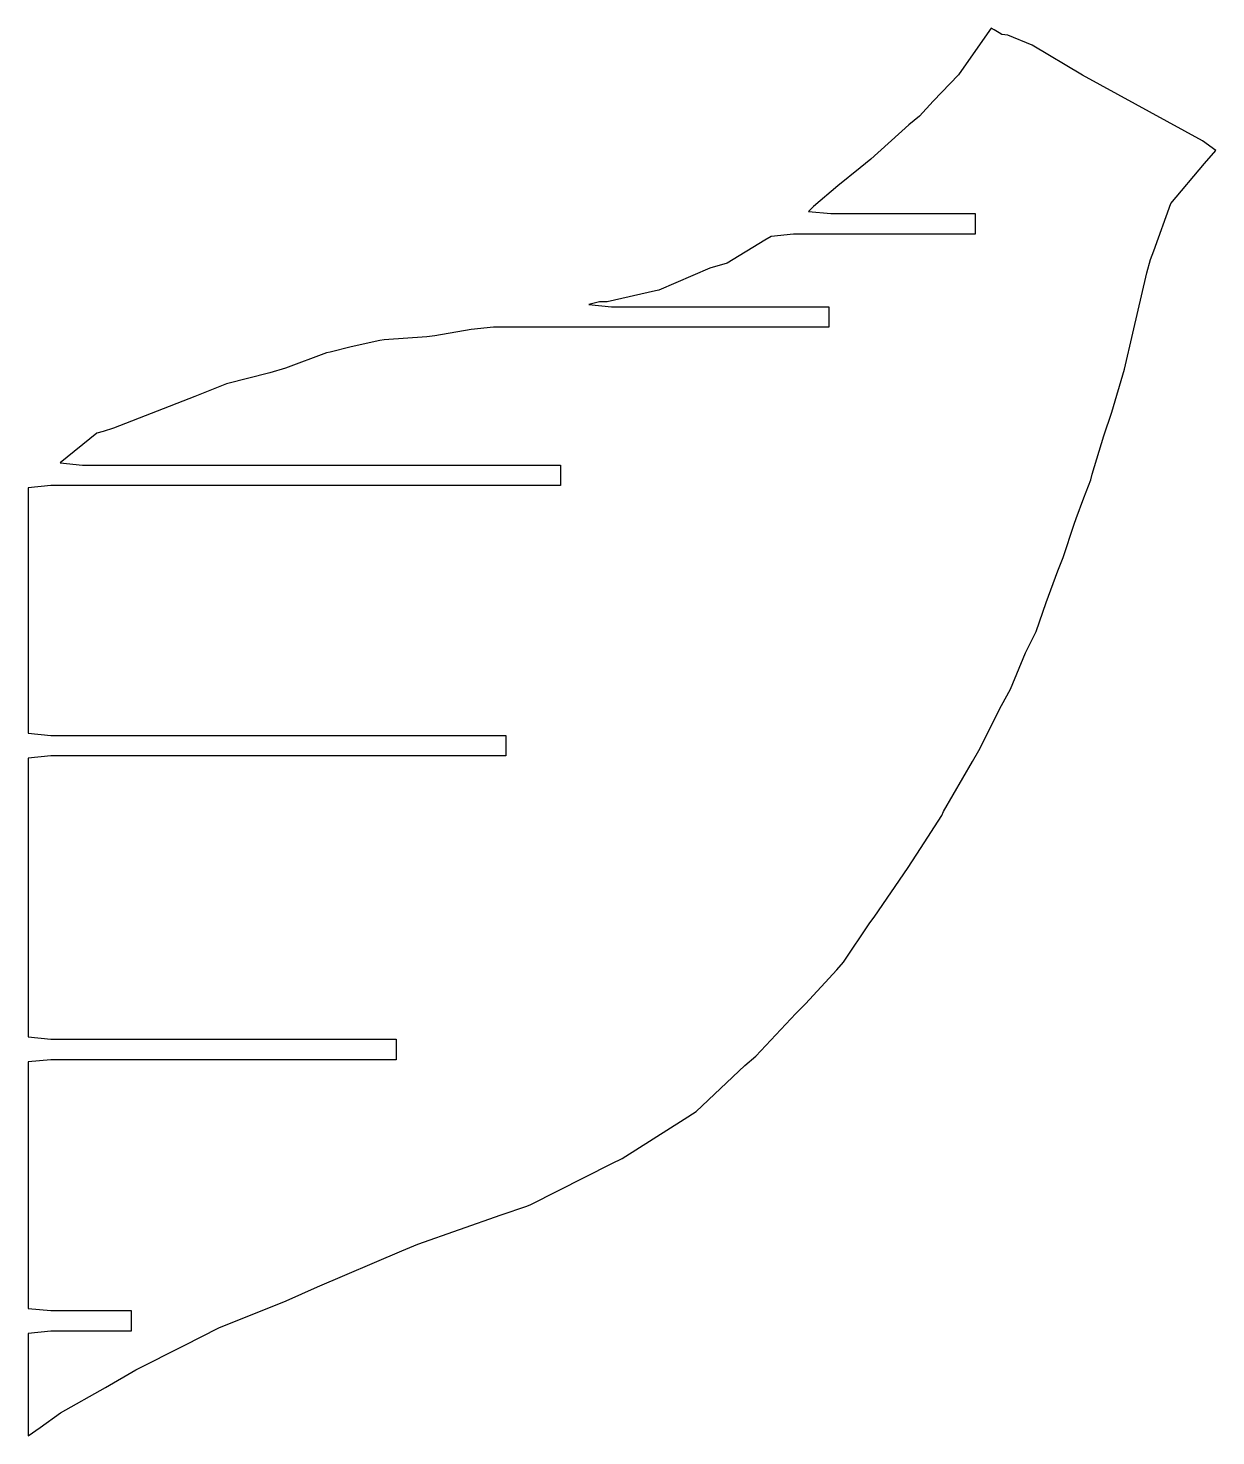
# Model space of a CAD drawing. Header units: inches. Extents: x -5 to 434, y 101 to 434.
# Drawn here: x 199.2 to 433.6, y 101.5 to 379.4 of the extents above; entities that cross this region are included whole.
import ezdxf

# ---------------------------------------------------------------- set-up
doc = ezdxf.new("R2010")
doc.units = ezdxf.units.IN
doc.header["$MEASUREMENT"] = 0
doc.layers.add('boundary', color=7, linetype='Continuous')

# ---------------------------------------------------------------- blocks, each defined once
blk = doc.blocks.new('block 118')
at = {"layer": 'boundary', "color": 5, "lineweight": 25, "true_color": 0x0000ff}
for points in [[(199.18, 288.65), (199.18, 240.21)], [(199.18, 288.65), (199.18, 240.21)], [(199.18, 288.65), (199.18, 288.65)], [(199.18, 240.21), (199.18, 240.21)]]:
    blk.add_lwpolyline(points, dxfattribs=at)
blk = doc.blocks.new('block 119')
at = {"layer": 'boundary', "color": 5, "lineweight": 25, "true_color": 0x0000ff}
for points in [[(199.18, 240.21), (203.64, 239.77)], [(199.18, 240.21), (203.64, 239.77)], [(199.18, 240.21), (199.18, 240.21)], [(203.64, 239.77), (203.64, 239.77)]]:
    blk.add_lwpolyline(points, dxfattribs=at)
blk = doc.blocks.new('block 120')
at = {"layer": 'boundary', "color": 5, "lineweight": 25, "true_color": 0x0000ff}
for points in [[(203.64, 239.77), (293.45, 239.77)], [(203.64, 239.77), (293.45, 239.77)], [(203.64, 239.77), (203.64, 239.77)], [(293.45, 239.77), (293.45, 239.77)]]:
    blk.add_lwpolyline(points, dxfattribs=at)
blk = doc.blocks.new('block 121')
at = {"layer": 'boundary', "color": 5, "lineweight": 25, "true_color": 0x0000ff}
for points in [[(293.45, 239.77), (293.45, 235.72)], [(293.45, 239.77), (293.45, 235.72)], [(293.45, 239.77), (293.45, 239.77)], [(293.45, 235.72), (293.45, 235.72)]]:
    blk.add_lwpolyline(points, dxfattribs=at)
blk = doc.blocks.new('block 122')
at = {"layer": 'boundary', "color": 5, "lineweight": 25, "true_color": 0x0000ff}
for points in [[(293.45, 235.72), (203.64, 235.72)], [(293.45, 235.72), (203.64, 235.72)], [(203.64, 235.72), (203.64, 235.72)], [(293.45, 235.72), (293.45, 235.72)]]:
    blk.add_lwpolyline(points, dxfattribs=at)
blk = doc.blocks.new('block 123')
at = {"layer": 'boundary', "color": 5, "lineweight": 25, "true_color": 0x0000ff}
for points in [[(203.64, 235.72), (199.18, 235.28)], [(203.64, 235.72), (199.18, 235.28)], [(199.18, 235.28), (199.18, 235.28)], [(203.64, 235.72), (203.64, 235.72)]]:
    blk.add_lwpolyline(points, dxfattribs=at)
blk = doc.blocks.new('block 124')
at = {"layer": 'boundary', "color": 5, "lineweight": 25, "true_color": 0x0000ff}
for points in [[(199.18, 235.28), (199.18, 180.24)], [(199.18, 235.28), (199.18, 180.24)], [(199.18, 235.28), (199.18, 235.28)], [(199.18, 180.24), (199.18, 180.24)]]:
    blk.add_lwpolyline(points, dxfattribs=at)
blk = doc.blocks.new('block 125')
at = {"layer": 'boundary', "color": 5, "lineweight": 25, "true_color": 0x0000ff}
for points in [[(199.18, 180.24), (203.64, 179.8)], [(199.18, 180.24), (203.64, 179.8)], [(199.18, 180.24), (199.18, 180.24)], [(203.64, 179.8), (203.64, 179.8)]]:
    blk.add_lwpolyline(points, dxfattribs=at)
blk = doc.blocks.new('block 126')
at = {"layer": 'boundary', "color": 5, "lineweight": 25, "true_color": 0x0000ff}
for points in [[(203.64, 179.8), (271.83, 179.8)], [(203.64, 179.8), (271.83, 179.8)], [(203.64, 179.8), (203.64, 179.8)], [(271.83, 179.8), (271.83, 179.8)]]:
    blk.add_lwpolyline(points, dxfattribs=at)
blk = doc.blocks.new('block 127')
at = {"layer": 'boundary', "color": 5, "lineweight": 25, "true_color": 0x0000ff}
for points in [[(271.83, 179.8), (271.83, 175.75)], [(271.83, 179.8), (271.83, 175.75)], [(271.83, 179.8), (271.83, 179.8)], [(271.83, 175.75), (271.83, 175.75)]]:
    blk.add_lwpolyline(points, dxfattribs=at)
blk = doc.blocks.new('block 128')
at = {"layer": 'boundary', "color": 5, "lineweight": 25, "true_color": 0x0000ff}
for points in [[(271.83, 175.75), (203.64, 175.75)], [(271.83, 175.75), (203.64, 175.75)], [(203.64, 175.75), (203.64, 175.75)], [(271.83, 175.75), (271.83, 175.75)]]:
    blk.add_lwpolyline(points, dxfattribs=at)
blk = doc.blocks.new('block 129')
at = {"layer": 'boundary', "color": 5, "lineweight": 25, "true_color": 0x0000ff}
for points in [[(203.64, 175.75), (199.18, 175.31)], [(203.64, 175.75), (199.18, 175.31)], [(199.18, 175.31), (199.18, 175.31)], [(203.64, 175.75), (203.64, 175.75)]]:
    blk.add_lwpolyline(points, dxfattribs=at)
blk = doc.blocks.new('block 130')
at = {"layer": 'boundary', "color": 5, "lineweight": 25, "true_color": 0x0000ff}
for points in [[(199.18, 175.31), (199.18, 126.65)], [(199.18, 175.31), (199.18, 126.65)], [(199.18, 175.31), (199.18, 175.31)], [(199.18, 126.65), (199.18, 126.65)]]:
    blk.add_lwpolyline(points, dxfattribs=at)
blk = doc.blocks.new('block 131')
at = {"layer": 'boundary', "color": 5, "lineweight": 25, "true_color": 0x0000ff}
for points in [[(199.18, 126.65), (203.64, 126.21)], [(199.18, 126.65), (203.64, 126.21)], [(199.18, 126.65), (199.18, 126.65)], [(203.64, 126.21), (203.64, 126.21)]]:
    blk.add_lwpolyline(points, dxfattribs=at)
blk = doc.blocks.new('block 132')
at = {"layer": 'boundary', "color": 5, "lineweight": 25, "true_color": 0x0000ff}
for points in [[(203.64, 126.21), (219.54, 126.21)], [(203.64, 126.21), (219.54, 126.21)], [(203.64, 126.21), (203.64, 126.21)], [(219.54, 126.21), (219.54, 126.21)]]:
    blk.add_lwpolyline(points, dxfattribs=at)
blk = doc.blocks.new('block 133')
at = {"layer": 'boundary', "color": 5, "lineweight": 25, "true_color": 0x0000ff}
for points in [[(219.54, 126.21), (219.54, 122.16)], [(219.54, 126.21), (219.54, 122.16)], [(219.54, 126.21), (219.54, 126.21)], [(219.54, 122.16), (219.54, 122.16)]]:
    blk.add_lwpolyline(points, dxfattribs=at)
blk = doc.blocks.new('block 134')
at = {"layer": 'boundary', "color": 5, "lineweight": 25, "true_color": 0x0000ff}
for points in [[(219.54, 122.16), (203.64, 122.16)], [(219.54, 122.16), (203.64, 122.16)], [(203.64, 122.16), (203.64, 122.16)], [(219.54, 122.16), (219.54, 122.16)]]:
    blk.add_lwpolyline(points, dxfattribs=at)
blk = doc.blocks.new('block 135')
at = {"layer": 'boundary', "color": 5, "lineweight": 25, "true_color": 0x0000ff}
for points in [[(203.64, 122.16), (199.18, 121.72)], [(203.64, 122.16), (199.18, 121.72)], [(199.18, 121.72), (199.18, 121.72)], [(203.64, 122.16), (203.64, 122.16)]]:
    blk.add_lwpolyline(points, dxfattribs=at)
blk = doc.blocks.new('block 136')
at = {"layer": 'boundary', "color": 5, "lineweight": 25, "true_color": 0x0000ff}
for points in [[(199.18, 121.72), (199.18, 101.49)], [(199.18, 121.72), (199.18, 101.49)], [(199.18, 121.72), (199.18, 121.72)], [(199.18, 101.49), (199.18, 101.49)]]:
    blk.add_lwpolyline(points, dxfattribs=at)
blk = doc.blocks.new('block 137')
at = {"layer": 'boundary', "color": 5, "lineweight": 25, "true_color": 0x0000ff}
for points in [[(199.18, 101.49), (201.53, 103.14)], [(199.18, 101.49), (201.53, 103.14)], [(201.53, 103.14), (201.53, 103.14)], [(199.18, 101.49), (199.18, 101.49)]]:
    blk.add_lwpolyline(points, dxfattribs=at)
blk = doc.blocks.new('block 138')
at = {"layer": 'boundary', "color": 5, "lineweight": 25, "true_color": 0x0000ff}
for points in [[(201.53, 103.14), (205.58, 106.05)], [(201.53, 103.14), (205.58, 106.05)], [(205.58, 106.05), (205.58, 106.05)], [(201.53, 103.14), (201.53, 103.14)]]:
    blk.add_lwpolyline(points, dxfattribs=at)
blk = doc.blocks.new('block 139')
at = {"layer": 'boundary', "color": 5, "lineweight": 25, "true_color": 0x0000ff}
for points in [[(205.58, 106.05), (214.43, 111.01)], [(205.58, 106.05), (214.43, 111.01)], [(214.43, 111.01), (214.43, 111.01)], [(205.58, 106.05), (205.58, 106.05)]]:
    blk.add_lwpolyline(points, dxfattribs=at)
blk = doc.blocks.new('block 140')
at = {"layer": 'boundary', "color": 5, "lineweight": 25, "true_color": 0x0000ff}
for points in [[(214.43, 111.01), (220.42, 114.49)], [(214.43, 111.01), (220.42, 114.49)], [(220.42, 114.49), (220.42, 114.49)], [(214.43, 111.01), (214.43, 111.01)]]:
    blk.add_lwpolyline(points, dxfattribs=at)
blk = doc.blocks.new('block 141')
at = {"layer": 'boundary', "color": 5, "lineweight": 25, "true_color": 0x0000ff}
for points in [[(220.42, 114.49), (229.99, 119.35)], [(220.42, 114.49), (229.99, 119.35)], [(229.99, 119.35), (229.99, 119.35)], [(220.42, 114.49), (220.42, 114.49)]]:
    blk.add_lwpolyline(points, dxfattribs=at)
blk = doc.blocks.new('block 142')
at = {"layer": 'boundary', "color": 5, "lineweight": 25, "true_color": 0x0000ff}
for points in [[(229.99, 119.35), (236.82, 122.8)], [(229.99, 119.35), (236.82, 122.8)], [(236.82, 122.8), (236.82, 122.8)], [(229.99, 119.35), (229.99, 119.35)]]:
    blk.add_lwpolyline(points, dxfattribs=at)
blk = doc.blocks.new('block 143')
at = {"layer": 'boundary', "color": 5, "lineweight": 25, "true_color": 0x0000ff}
for points in [[(236.82, 122.8), (250.13, 128.17)], [(236.82, 122.8), (250.13, 128.17)], [(250.13, 128.17), (250.13, 128.17)], [(236.82, 122.8), (236.82, 122.8)]]:
    blk.add_lwpolyline(points, dxfattribs=at)
blk = doc.blocks.new('block 144')
at = {"layer": 'boundary', "color": 5, "lineweight": 25, "true_color": 0x0000ff}
for points in [[(250.13, 128.17), (256.29, 130.93)], [(250.13, 128.17), (256.29, 130.93)], [(256.29, 130.93), (256.29, 130.93)], [(250.13, 128.17), (250.13, 128.17)]]:
    blk.add_lwpolyline(points, dxfattribs=at)
blk = doc.blocks.new('block 145')
at = {"layer": 'boundary', "color": 5, "lineweight": 25, "true_color": 0x0000ff}
for points in [[(256.29, 130.93), (272.94, 138.04)], [(256.29, 130.93), (272.94, 138.04)], [(272.94, 138.04), (272.94, 138.04)], [(256.29, 130.93), (256.29, 130.93)]]:
    blk.add_lwpolyline(points, dxfattribs=at)
blk = doc.blocks.new('block 146')
at = {"layer": 'boundary', "color": 5, "lineweight": 25, "true_color": 0x0000ff}
for points in [[(272.94, 138.04), (276.08, 139.35)], [(272.94, 138.04), (276.08, 139.35)], [(276.08, 139.35), (276.08, 139.35)], [(272.94, 138.04), (272.94, 138.04)]]:
    blk.add_lwpolyline(points, dxfattribs=at)
blk = doc.blocks.new('block 147')
at = {"layer": 'boundary', "color": 5, "lineweight": 25, "true_color": 0x0000ff}
for points in [[(276.08, 139.35), (292.53, 145.11)], [(276.08, 139.35), (292.53, 145.11)], [(292.53, 145.11), (292.53, 145.11)], [(276.08, 139.35), (276.08, 139.35)]]:
    blk.add_lwpolyline(points, dxfattribs=at)
blk = doc.blocks.new('block 148')
at = {"layer": 'boundary', "color": 5, "lineweight": 25, "true_color": 0x0000ff}
for points in [[(292.53, 145.11), (297.63, 146.86)], [(292.53, 145.11), (297.63, 146.86)], [(292.53, 145.11), (292.53, 145.11)], [(297.63, 146.86), (297.63, 146.86)]]:
    blk.add_lwpolyline(points, dxfattribs=at)
blk = doc.blocks.new('block 149')
at = {"layer": 'boundary', "color": 5, "lineweight": 25, "true_color": 0x0000ff}
for points in [[(297.63, 146.86), (298.42, 147.13)], [(297.63, 146.86), (298.42, 147.13)], [(297.63, 146.86), (297.63, 146.86)], [(298.42, 147.13), (298.42, 147.13)]]:
    blk.add_lwpolyline(points, dxfattribs=at)
blk = doc.blocks.new('block 150')
at = {"layer": 'boundary', "color": 5, "lineweight": 25, "true_color": 0x0000ff}
for points in [[(298.42, 147.13), (314.41, 155.24)], [(298.42, 147.13), (314.41, 155.24)], [(314.41, 155.24), (314.41, 155.24)], [(298.42, 147.13), (298.42, 147.13)]]:
    blk.add_lwpolyline(points, dxfattribs=at)
blk = doc.blocks.new('block 151')
at = {"layer": 'boundary', "color": 5, "lineweight": 25, "true_color": 0x0000ff}
for points in [[(314.41, 155.24), (316.47, 156.23)], [(314.41, 155.24), (316.47, 156.23)], [(316.47, 156.23), (316.47, 156.23)], [(314.41, 155.24), (314.41, 155.24)]]:
    blk.add_lwpolyline(points, dxfattribs=at)
blk = doc.blocks.new('block 152')
at = {"layer": 'boundary', "color": 5, "lineweight": 25, "true_color": 0x0000ff}
for points in [[(316.47, 156.23), (328.67, 164.02)], [(316.47, 156.23), (328.67, 164.02)], [(328.67, 164.02), (328.67, 164.02)], [(316.47, 156.23), (316.47, 156.23)]]:
    blk.add_lwpolyline(points, dxfattribs=at)
blk = doc.blocks.new('block 153')
at = {"layer": 'boundary', "color": 5, "lineweight": 25, "true_color": 0x0000ff}
for points in [[(328.67, 164.02), (331.06, 165.51)], [(328.67, 164.02), (331.06, 165.51)], [(328.67, 164.02), (328.67, 164.02)], [(331.06, 165.51), (331.06, 165.51)]]:
    blk.add_lwpolyline(points, dxfattribs=at)
blk = doc.blocks.new('block 154')
at = {"layer": 'boundary', "color": 5, "lineweight": 25, "true_color": 0x0000ff}
for points in [[(331.06, 165.51), (340.63, 174.61)], [(331.06, 165.51), (340.63, 174.61)], [(340.63, 174.61), (340.63, 174.61)], [(331.06, 165.51), (331.06, 165.51)]]:
    blk.add_lwpolyline(points, dxfattribs=at)
blk = doc.blocks.new('block 155')
at = {"layer": 'boundary', "color": 5, "lineweight": 25, "true_color": 0x0000ff}
for points in [[(340.63, 174.61), (342.85, 176.47)], [(340.63, 174.61), (342.85, 176.47)], [(342.85, 176.47), (342.85, 176.47)], [(340.63, 174.61), (340.63, 174.61)]]:
    blk.add_lwpolyline(points, dxfattribs=at)
blk = doc.blocks.new('block 156')
at = {"layer": 'boundary', "color": 5, "lineweight": 25, "true_color": 0x0000ff}
for points in [[(342.85, 176.47), (350.74, 184.89)], [(342.85, 176.47), (350.74, 184.89)], [(350.74, 184.89), (350.74, 184.89)], [(342.85, 176.47), (342.85, 176.47)]]:
    blk.add_lwpolyline(points, dxfattribs=at)
blk = doc.blocks.new('block 157')
at = {"layer": 'boundary', "color": 5, "lineweight": 25, "true_color": 0x0000ff}
for points in [[(350.74, 184.89), (352.61, 186.79)], [(350.74, 184.89), (352.61, 186.79)], [(352.61, 186.79), (352.61, 186.79)], [(350.74, 184.89), (350.74, 184.89)]]:
    blk.add_lwpolyline(points, dxfattribs=at)
blk = doc.blocks.new('block 158')
at = {"layer": 'boundary', "color": 5, "lineweight": 25, "true_color": 0x0000ff}
for points in [[(352.61, 186.79), (358.79, 193.51)], [(352.61, 186.79), (358.79, 193.51)], [(358.79, 193.51), (358.79, 193.51)], [(352.61, 186.79), (352.61, 186.79)]]:
    blk.add_lwpolyline(points, dxfattribs=at)
blk = doc.blocks.new('block 159')
at = {"layer": 'boundary', "color": 5, "lineweight": 25, "true_color": 0x0000ff}
for points in [[(358.79, 193.51), (360.14, 195.02)], [(358.79, 193.51), (360.14, 195.02)], [(360.14, 195.02), (360.14, 195.02)], [(358.79, 193.51), (358.79, 193.51)]]:
    blk.add_lwpolyline(points, dxfattribs=at)
blk = doc.blocks.new('block 160')
at = {"layer": 'boundary', "color": 5, "lineweight": 25, "true_color": 0x0000ff}
for points in [[(360.14, 195.02), (365.36, 202.79)], [(360.14, 195.02), (365.36, 202.79)], [(365.36, 202.79), (365.36, 202.79)], [(360.14, 195.02), (360.14, 195.02)]]:
    blk.add_lwpolyline(points, dxfattribs=at)
blk = doc.blocks.new('block 161')
at = {"layer": 'boundary', "color": 5, "lineweight": 25, "true_color": 0x0000ff}
for points in [[(365.36, 202.79), (366.17, 203.92)], [(365.36, 202.79), (366.17, 203.92)], [(366.17, 203.92), (366.17, 203.92)], [(365.36, 202.79), (365.36, 202.79)]]:
    blk.add_lwpolyline(points, dxfattribs=at)
blk = doc.blocks.new('block 162')
at = {"layer": 'boundary', "color": 5, "lineweight": 25, "true_color": 0x0000ff}
for points in [[(366.17, 203.92), (372.88, 213.67)], [(366.17, 203.92), (372.88, 213.67)], [(372.88, 213.67), (372.88, 213.67)], [(366.17, 203.92), (366.17, 203.92)]]:
    blk.add_lwpolyline(points, dxfattribs=at)
blk = doc.blocks.new('block 163')
at = {"layer": 'boundary', "color": 5, "lineweight": 25, "true_color": 0x0000ff}
for points in [[(372.88, 213.67), (375.3, 217.42)], [(372.88, 213.67), (375.3, 217.42)], [(375.3, 217.42), (375.3, 217.42)], [(372.88, 213.67), (372.88, 213.67)]]:
    blk.add_lwpolyline(points, dxfattribs=at)
blk = doc.blocks.new('block 164')
at = {"layer": 'boundary', "color": 5, "lineweight": 25, "true_color": 0x0000ff}
for points in [[(375.3, 217.42), (379.51, 223.99)], [(375.3, 217.42), (379.51, 223.99)], [(379.51, 223.99), (379.51, 223.99)], [(375.3, 217.42), (375.3, 217.42)]]:
    blk.add_lwpolyline(points, dxfattribs=at)
blk = doc.blocks.new('block 165')
at = {"layer": 'boundary', "color": 5, "lineweight": 25, "true_color": 0x0000ff}
for points in [[(379.51, 223.99), (379.9, 224.74)], [(379.51, 223.99), (379.9, 224.74)], [(379.51, 223.99), (379.51, 223.99)], [(379.9, 224.74), (379.9, 224.74)]]:
    blk.add_lwpolyline(points, dxfattribs=at)
blk = doc.blocks.new('block 166')
at = {"layer": 'boundary', "color": 5, "lineweight": 25, "true_color": 0x0000ff}
for points in [[(379.9, 224.74), (385.61, 234.61)], [(379.9, 224.74), (385.61, 234.61)], [(385.61, 234.61), (385.61, 234.61)], [(379.9, 224.74), (379.9, 224.74)]]:
    blk.add_lwpolyline(points, dxfattribs=at)
blk = doc.blocks.new('block 167')
at = {"layer": 'boundary', "color": 5, "lineweight": 25, "true_color": 0x0000ff}
for points in [[(385.61, 234.61), (386.83, 236.77)], [(385.61, 234.61), (386.83, 236.77)], [(386.83, 236.77), (386.83, 236.77)], [(385.61, 234.61), (385.61, 234.61)]]:
    blk.add_lwpolyline(points, dxfattribs=at)
blk = doc.blocks.new('block 168')
at = {"layer": 'boundary', "color": 5, "lineweight": 25, "true_color": 0x0000ff}
for points in [[(386.83, 236.77), (391.32, 245.65)], [(386.83, 236.77), (391.32, 245.65)], [(391.32, 245.65), (391.32, 245.65)], [(386.83, 236.77), (386.83, 236.77)]]:
    blk.add_lwpolyline(points, dxfattribs=at)
blk = doc.blocks.new('block 169')
at = {"layer": 'boundary', "color": 5, "lineweight": 25, "true_color": 0x0000ff}
for points in [[(391.32, 245.65), (393.09, 248.9)], [(391.32, 245.65), (393.09, 248.9)], [(393.09, 248.9), (393.09, 248.9)], [(391.32, 245.65), (391.32, 245.65)]]:
    blk.add_lwpolyline(points, dxfattribs=at)
blk = doc.blocks.new('block 170')
at = {"layer": 'boundary', "color": 5, "lineweight": 25, "true_color": 0x0000ff}
for points in [[(393.09, 248.9), (396.05, 256.05)], [(393.09, 248.9), (396.05, 256.05)], [(396.05, 256.05), (396.05, 256.05)], [(393.09, 248.9), (393.09, 248.9)]]:
    blk.add_lwpolyline(points, dxfattribs=at)
blk = doc.blocks.new('block 171')
at = {"layer": 'boundary', "color": 5, "lineweight": 25, "true_color": 0x0000ff}
for points in [[(396.05, 256.05), (398.15, 260.31)], [(396.05, 256.05), (398.15, 260.31)], [(398.15, 260.31), (398.15, 260.31)], [(396.05, 256.05), (396.05, 256.05)]]:
    blk.add_lwpolyline(points, dxfattribs=at)
blk = doc.blocks.new('block 172')
at = {"layer": 'boundary', "color": 5, "lineweight": 25, "true_color": 0x0000ff}
for points in [[(398.15, 260.31), (400.15, 266)], [(398.15, 260.31), (400.15, 266)], [(400.15, 266), (400.15, 266)], [(398.15, 260.31), (398.15, 260.31)]]:
    blk.add_lwpolyline(points, dxfattribs=at)
blk = doc.blocks.new('block 173')
at = {"layer": 'boundary', "color": 5, "lineweight": 25, "true_color": 0x0000ff}
for points in [[(400.15, 266), (402.45, 272.27)], [(400.15, 266), (402.45, 272.27)], [(402.45, 272.27), (402.45, 272.27)], [(400.15, 266), (400.15, 266)]]:
    blk.add_lwpolyline(points, dxfattribs=at)
blk = doc.blocks.new('block 174')
at = {"layer": 'boundary', "color": 5, "lineweight": 25, "true_color": 0x0000ff}
for points in [[(402.45, 272.27), (403.51, 274.9)], [(402.45, 272.27), (403.51, 274.9)], [(403.51, 274.9), (403.51, 274.9)], [(402.45, 272.27), (402.45, 272.27)]]:
    blk.add_lwpolyline(points, dxfattribs=at)
blk = doc.blocks.new('block 175')
at = {"layer": 'boundary', "color": 5, "lineweight": 25, "true_color": 0x0000ff}
for points in [[(403.51, 274.9), (405.69, 281.47)], [(403.51, 274.9), (405.69, 281.47)], [(405.69, 281.47), (405.69, 281.47)], [(403.51, 274.9), (403.51, 274.9)]]:
    blk.add_lwpolyline(points, dxfattribs=at)
blk = doc.blocks.new('block 176')
at = {"layer": 'boundary', "color": 5, "lineweight": 25, "true_color": 0x0000ff}
for points in [[(405.69, 281.47), (406.08, 282.57)], [(405.69, 281.47), (406.08, 282.57)], [(405.69, 281.47), (405.69, 281.47)], [(406.08, 282.57), (406.08, 282.57)]]:
    blk.add_lwpolyline(points, dxfattribs=at)
blk = doc.blocks.new('block 177')
at = {"layer": 'boundary', "color": 5, "lineweight": 25, "true_color": 0x0000ff}
for points in [[(406.08, 282.57), (407.56, 286.66)], [(406.08, 282.57), (407.56, 286.66)], [(407.56, 286.66), (407.56, 286.66)], [(406.08, 282.57), (406.08, 282.57)]]:
    blk.add_lwpolyline(points, dxfattribs=at)
blk = doc.blocks.new('block 178')
at = {"layer": 'boundary', "color": 5, "lineweight": 25, "true_color": 0x0000ff}
for points in [[(407.56, 286.66), (408.94, 290.23)], [(407.56, 286.66), (408.94, 290.23)], [(408.94, 290.23), (408.94, 290.23)], [(407.56, 286.66), (407.56, 286.66)]]:
    blk.add_lwpolyline(points, dxfattribs=at)
blk = doc.blocks.new('block 179')
at = {"layer": 'boundary', "color": 5, "lineweight": 25, "true_color": 0x0000ff}
for points in [[(408.94, 290.23), (409.2, 291.32)], [(408.94, 290.23), (409.2, 291.32)], [(408.94, 290.23), (408.94, 290.23)], [(409.2, 291.32), (409.2, 291.32)]]:
    blk.add_lwpolyline(points, dxfattribs=at)
blk = doc.blocks.new('block 180')
at = {"layer": 'boundary', "color": 5, "lineweight": 25, "true_color": 0x0000ff}
for points in [[(409.2, 291.32), (411.5, 298.94)], [(409.2, 291.32), (411.5, 298.94)], [(411.5, 298.94), (411.5, 298.94)], [(409.2, 291.32), (409.2, 291.32)]]:
    blk.add_lwpolyline(points, dxfattribs=at)
blk = doc.blocks.new('block 181')
at = {"layer": 'boundary', "color": 5, "lineweight": 25, "true_color": 0x0000ff}
for points in [[(411.5, 298.94), (413.07, 303.57)], [(411.5, 298.94), (413.07, 303.57)], [(413.07, 303.57), (413.07, 303.57)], [(411.5, 298.94), (411.5, 298.94)]]:
    blk.add_lwpolyline(points, dxfattribs=at)
blk = doc.blocks.new('block 182')
at = {"layer": 'boundary', "color": 5, "lineweight": 25, "true_color": 0x0000ff}
for points in [[(413.07, 303.57), (415.63, 312.07)], [(413.07, 303.57), (415.63, 312.07)], [(415.63, 312.07), (415.63, 312.07)], [(413.07, 303.57), (413.07, 303.57)]]:
    blk.add_lwpolyline(points, dxfattribs=at)
blk = doc.blocks.new('block 183')
at = {"layer": 'boundary', "color": 5, "lineweight": 25, "true_color": 0x0000ff}
for points in [[(415.63, 312.07), (417.22, 319.19)], [(415.63, 312.07), (417.22, 319.19)], [(417.22, 319.19), (417.22, 319.19)], [(415.63, 312.07), (415.63, 312.07)]]:
    blk.add_lwpolyline(points, dxfattribs=at)
blk = doc.blocks.new('block 184')
at = {"layer": 'boundary', "color": 5, "lineweight": 25, "true_color": 0x0000ff}
for points in [[(417.22, 319.19), (420.02, 331.11)], [(417.22, 319.19), (420.02, 331.11)], [(420.02, 331.11), (420.02, 331.11)], [(417.22, 319.19), (417.22, 319.19)]]:
    blk.add_lwpolyline(points, dxfattribs=at)
blk = doc.blocks.new('block 185')
at = {"layer": 'boundary', "color": 5, "lineweight": 25, "true_color": 0x0000ff}
for points in [[(420.02, 331.11), (420.74, 333.73)], [(420.02, 331.11), (420.74, 333.73)], [(420.74, 333.73), (420.74, 333.73)], [(420.02, 331.11), (420.02, 331.11)]]:
    blk.add_lwpolyline(points, dxfattribs=at)
blk = doc.blocks.new('block 186')
at = {"layer": 'boundary', "color": 5, "lineweight": 25, "true_color": 0x0000ff}
for points in [[(420.74, 333.73), (421.42, 335.43)], [(420.74, 333.73), (421.42, 335.43)], [(420.74, 333.73), (420.74, 333.73)], [(421.42, 335.43), (421.42, 335.43)]]:
    blk.add_lwpolyline(points, dxfattribs=at)
blk = doc.blocks.new('block 187')
at = {"layer": 'boundary', "color": 5, "lineweight": 25, "true_color": 0x0000ff}
for points in [[(421.42, 335.43), (424.77, 344.81)], [(421.42, 335.43), (424.77, 344.81)], [(424.77, 344.81), (424.77, 344.81)], [(421.42, 335.43), (421.42, 335.43)]]:
    blk.add_lwpolyline(points, dxfattribs=at)
blk = doc.blocks.new('block 188')
at = {"layer": 'boundary', "color": 5, "lineweight": 25, "true_color": 0x0000ff}
for points in [[(424.77, 344.81), (431.36, 352.69)], [(424.77, 344.81), (431.36, 352.69)], [(431.36, 352.69), (431.36, 352.69)], [(424.77, 344.81), (424.77, 344.81)]]:
    blk.add_lwpolyline(points, dxfattribs=at)
blk = doc.blocks.new('block 189')
at = {"layer": 'boundary', "color": 5, "lineweight": 25, "true_color": 0x0000ff}
for points in [[(431.36, 352.69), (433.63, 355.26)], [(431.36, 352.69), (433.63, 355.26)], [(433.63, 355.26), (433.63, 355.26)], [(431.36, 352.69), (431.36, 352.69)]]:
    blk.add_lwpolyline(points, dxfattribs=at)
blk = doc.blocks.new('block 190')
at = {"layer": 'boundary', "color": 5, "lineweight": 25, "true_color": 0x0000ff}
for points in [[(433.63, 355.26), (430.97, 357.16)], [(433.63, 355.26), (430.97, 357.16)], [(430.97, 357.16), (430.97, 357.16)], [(433.63, 355.26), (433.63, 355.26)]]:
    blk.add_lwpolyline(points, dxfattribs=at)
blk = doc.blocks.new('block 191')
at = {"layer": 'boundary', "color": 5, "lineweight": 25, "true_color": 0x0000ff}
for points in [[(430.97, 357.16), (407.34, 370.11)], [(430.97, 357.16), (407.34, 370.11)], [(407.34, 370.11), (407.34, 370.11)], [(430.97, 357.16), (430.97, 357.16)]]:
    blk.add_lwpolyline(points, dxfattribs=at)
blk = doc.blocks.new('block 192')
at = {"layer": 'boundary', "color": 5, "lineweight": 25, "true_color": 0x0000ff}
for points in [[(407.34, 370.11), (397.39, 376.08)], [(407.34, 370.11), (397.39, 376.08)], [(397.39, 376.08), (397.39, 376.08)], [(407.34, 370.11), (407.34, 370.11)]]:
    blk.add_lwpolyline(points, dxfattribs=at)
blk = doc.blocks.new('block 193')
at = {"layer": 'boundary', "color": 5, "lineweight": 25, "true_color": 0x0000ff}
for points in [[(397.39, 376.08), (392.54, 378.04)], [(397.39, 376.08), (392.54, 378.04)], [(392.54, 378.04), (392.54, 378.04)], [(397.39, 376.08), (397.39, 376.08)]]:
    blk.add_lwpolyline(points, dxfattribs=at)
blk = doc.blocks.new('block 194')
at = {"layer": 'boundary', "color": 5, "lineweight": 25, "true_color": 0x0000ff}
for points in [[(392.54, 378.04), (391.36, 378.13)], [(392.54, 378.04), (391.36, 378.13)], [(391.36, 378.13), (391.36, 378.13)], [(392.54, 378.04), (392.54, 378.04)]]:
    blk.add_lwpolyline(points, dxfattribs=at)
blk = doc.blocks.new('block 195')
at = {"layer": 'boundary', "color": 5, "lineweight": 25, "true_color": 0x0000ff}
for points in [[(391.36, 378.13), (390.83, 378.47)], [(391.36, 378.13), (390.83, 378.47)], [(390.83, 378.47), (390.83, 378.47)], [(391.36, 378.13), (391.36, 378.13)]]:
    blk.add_lwpolyline(points, dxfattribs=at)
blk = doc.blocks.new('block 196')
at = {"layer": 'boundary', "color": 5, "lineweight": 25, "true_color": 0x0000ff}
for points in [[(390.83, 378.47), (389.85, 379.05)], [(390.83, 378.47), (389.85, 379.05)], [(389.85, 379.05), (389.85, 379.05)], [(390.83, 378.47), (390.83, 378.47)]]:
    blk.add_lwpolyline(points, dxfattribs=at)
blk = doc.blocks.new('block 197')
at = {"layer": 'boundary', "color": 5, "lineweight": 25, "true_color": 0x0000ff}
for points in [[(389.85, 379.05), (389.27, 379.41)], [(389.85, 379.05), (389.27, 379.41)], [(389.27, 379.41), (389.27, 379.41)], [(389.85, 379.05), (389.85, 379.05)]]:
    blk.add_lwpolyline(points, dxfattribs=at)
blk = doc.blocks.new('block 198')
at = {"layer": 'boundary', "color": 5, "lineweight": 25, "true_color": 0x0000ff}
for points in [[(389.27, 379.41), (388.52, 378.31)], [(389.27, 379.41), (388.52, 378.31)], [(388.52, 378.31), (388.52, 378.31)], [(389.27, 379.41), (389.27, 379.41)]]:
    blk.add_lwpolyline(points, dxfattribs=at)
blk = doc.blocks.new('block 199')
at = {"layer": 'boundary', "color": 5, "lineweight": 25, "true_color": 0x0000ff}
for points in [[(388.52, 378.31), (382.86, 370.21)], [(388.52, 378.31), (382.86, 370.21)], [(388.52, 378.31), (388.52, 378.31)], [(382.86, 370.21), (382.86, 370.21)]]:
    blk.add_lwpolyline(points, dxfattribs=at)
blk = doc.blocks.new('block 200')
at = {"layer": 'boundary', "color": 5, "lineweight": 25, "true_color": 0x0000ff}
for points in [[(382.86, 370.21), (377.85, 364.96)], [(382.86, 370.21), (377.85, 364.96)], [(382.86, 370.21), (382.86, 370.21)], [(377.85, 364.96), (377.85, 364.96)]]:
    blk.add_lwpolyline(points, dxfattribs=at)
blk = doc.blocks.new('block 201')
at = {"layer": 'boundary', "color": 5, "lineweight": 25, "true_color": 0x0000ff}
for points in [[(377.85, 364.96), (375.16, 362.05)], [(377.85, 364.96), (375.16, 362.05)], [(377.85, 364.96), (377.85, 364.96)], [(375.16, 362.05), (375.16, 362.05)]]:
    blk.add_lwpolyline(points, dxfattribs=at)
blk = doc.blocks.new('block 202')
at = {"layer": 'boundary', "color": 5, "lineweight": 25, "true_color": 0x0000ff}
for points in [[(375.16, 362.05), (373, 360.29)], [(375.16, 362.05), (373, 360.29)], [(375.16, 362.05), (375.16, 362.05)], [(373, 360.29), (373, 360.29)]]:
    blk.add_lwpolyline(points, dxfattribs=at)
blk = doc.blocks.new('block 203')
at = {"layer": 'boundary', "color": 5, "lineweight": 25, "true_color": 0x0000ff}
for points in [[(373, 360.29), (365.5, 353.52)], [(373, 360.29), (365.5, 353.52)], [(373, 360.29), (373, 360.29)], [(365.5, 353.52), (365.5, 353.52)]]:
    blk.add_lwpolyline(points, dxfattribs=at)
blk = doc.blocks.new('block 204')
at = {"layer": 'boundary', "color": 5, "lineweight": 25, "true_color": 0x0000ff}
for points in [[(365.5, 353.52), (363.44, 351.86)], [(365.5, 353.52), (363.44, 351.86)], [(365.5, 353.52), (365.5, 353.52)], [(363.44, 351.86), (363.44, 351.86)]]:
    blk.add_lwpolyline(points, dxfattribs=at)
blk = doc.blocks.new('block 205')
at = {"layer": 'boundary', "color": 5, "lineweight": 25, "true_color": 0x0000ff}
for points in [[(363.44, 351.86), (359.03, 348.25)], [(363.44, 351.86), (359.03, 348.25)], [(363.44, 351.86), (363.44, 351.86)], [(359.03, 348.25), (359.03, 348.25)]]:
    blk.add_lwpolyline(points, dxfattribs=at)
blk = doc.blocks.new('block 206')
at = {"layer": 'boundary', "color": 5, "lineweight": 25, "true_color": 0x0000ff}
for points in [[(359.03, 348.25), (354.21, 344.18)], [(359.03, 348.25), (354.21, 344.18)], [(359.03, 348.25), (359.03, 348.25)], [(354.21, 344.18), (354.21, 344.18)]]:
    blk.add_lwpolyline(points, dxfattribs=at)
blk = doc.blocks.new('block 207')
at = {"layer": 'boundary', "color": 5, "lineweight": 25, "true_color": 0x0000ff}
for points in [[(354.21, 344.18), (353.19, 343.23)], [(354.21, 344.18), (353.19, 343.23)], [(353.19, 343.23), (353.19, 343.23)], [(354.21, 344.18), (354.21, 344.18)]]:
    blk.add_lwpolyline(points, dxfattribs=at)
blk = doc.blocks.new('block 208')
at = {"layer": 'boundary', "color": 5, "lineweight": 25, "true_color": 0x0000ff}
for points in [[(353.19, 343.23), (357.65, 342.79)], [(353.19, 343.23), (357.65, 342.79)], [(353.19, 343.23), (353.19, 343.23)], [(357.65, 342.79), (357.65, 342.79)]]:
    blk.add_lwpolyline(points, dxfattribs=at)
blk = doc.blocks.new('block 209')
at = {"layer": 'boundary', "color": 5, "lineweight": 25, "true_color": 0x0000ff}
for points in [[(357.65, 342.79), (386.14, 342.79)], [(357.65, 342.79), (386.14, 342.79)], [(357.65, 342.79), (357.65, 342.79)], [(386.14, 342.79), (386.14, 342.79)]]:
    blk.add_lwpolyline(points, dxfattribs=at)
blk = doc.blocks.new('block 210')
at = {"layer": 'boundary', "color": 5, "lineweight": 25, "true_color": 0x0000ff}
for points in [[(386.14, 342.79), (386.14, 338.74)], [(386.14, 342.79), (386.14, 338.74)], [(386.14, 342.79), (386.14, 342.79)], [(386.14, 338.74), (386.14, 338.74)]]:
    blk.add_lwpolyline(points, dxfattribs=at)
blk = doc.blocks.new('block 211')
at = {"layer": 'boundary', "color": 5, "lineweight": 25, "true_color": 0x0000ff}
for points in [[(386.14, 338.74), (350.27, 338.74)], [(386.14, 338.74), (350.27, 338.74)], [(350.27, 338.74), (350.27, 338.74)], [(386.14, 338.74), (386.14, 338.74)]]:
    blk.add_lwpolyline(points, dxfattribs=at)
blk = doc.blocks.new('block 212')
at = {"layer": 'boundary', "color": 5, "lineweight": 25, "true_color": 0x0000ff}
for points in [[(350.27, 338.74), (345.82, 338.3)], [(350.27, 338.74), (345.82, 338.3)], [(345.82, 338.3), (345.82, 338.3)], [(350.27, 338.74), (350.27, 338.74)]]:
    blk.add_lwpolyline(points, dxfattribs=at)
blk = doc.blocks.new('block 213')
at = {"layer": 'boundary', "color": 5, "lineweight": 25, "true_color": 0x0000ff}
for points in [[(345.82, 338.3), (344.6, 337.53)], [(345.82, 338.3), (344.6, 337.53)], [(344.6, 337.53), (344.6, 337.53)], [(345.82, 338.3), (345.82, 338.3)]]:
    blk.add_lwpolyline(points, dxfattribs=at)
blk = doc.blocks.new('block 214')
at = {"layer": 'boundary', "color": 5, "lineweight": 25, "true_color": 0x0000ff}
for points in [[(344.6, 337.53), (337.17, 332.98)], [(344.6, 337.53), (337.17, 332.98)], [(344.6, 337.53), (344.6, 337.53)], [(337.17, 332.98), (337.17, 332.98)]]:
    blk.add_lwpolyline(points, dxfattribs=at)
blk = doc.blocks.new('block 215')
at = {"layer": 'boundary', "color": 5, "lineweight": 25, "true_color": 0x0000ff}
for points in [[(337.17, 332.98), (333.76, 332.01)], [(337.17, 332.98), (333.76, 332.01)], [(333.76, 332.01), (333.76, 332.01)], [(337.17, 332.98), (337.17, 332.98)]]:
    blk.add_lwpolyline(points, dxfattribs=at)
blk = doc.blocks.new('block 216')
at = {"layer": 'boundary', "color": 5, "lineweight": 25, "true_color": 0x0000ff}
for points in [[(333.76, 332.01), (323.67, 327.65)], [(333.76, 332.01), (323.67, 327.65)], [(333.76, 332.01), (333.76, 332.01)], [(323.67, 327.65), (323.67, 327.65)]]:
    blk.add_lwpolyline(points, dxfattribs=at)
blk = doc.blocks.new('block 217')
at = {"layer": 'boundary', "color": 5, "lineweight": 25, "true_color": 0x0000ff}
for points in [[(323.67, 327.65), (323.05, 327.53)], [(323.67, 327.65), (323.05, 327.53)], [(323.05, 327.53), (323.05, 327.53)], [(323.67, 327.65), (323.67, 327.65)]]:
    blk.add_lwpolyline(points, dxfattribs=at)
blk = doc.blocks.new('block 218')
at = {"layer": 'boundary', "color": 5, "lineweight": 25, "true_color": 0x0000ff}
for points in [[(323.05, 327.53), (313.47, 325.38)], [(323.05, 327.53), (313.47, 325.38)], [(313.47, 325.38), (313.47, 325.38)], [(323.05, 327.53), (323.05, 327.53)]]:
    blk.add_lwpolyline(points, dxfattribs=at)
blk = doc.blocks.new('block 219')
at = {"layer": 'boundary', "color": 5, "lineweight": 25, "true_color": 0x0000ff}
for points in [[(313.47, 325.38), (311.95, 325.35)], [(313.47, 325.38), (311.95, 325.35)], [(311.95, 325.35), (311.95, 325.35)], [(313.47, 325.38), (313.47, 325.38)]]:
    blk.add_lwpolyline(points, dxfattribs=at)
blk = doc.blocks.new('block 220')
at = {"layer": 'boundary', "color": 5, "lineweight": 25, "true_color": 0x0000ff}
for points in [[(311.95, 325.35), (309.88, 324.86)], [(311.95, 325.35), (309.88, 324.86)], [(311.95, 325.35), (311.95, 325.35)], [(309.88, 324.86), (309.88, 324.86)]]:
    blk.add_lwpolyline(points, dxfattribs=at)
blk = doc.blocks.new('block 221')
at = {"layer": 'boundary', "color": 5, "lineweight": 25, "true_color": 0x0000ff}
for points in [[(309.88, 324.86), (314.33, 324.42)], [(309.88, 324.86), (314.33, 324.42)], [(309.88, 324.86), (309.88, 324.86)], [(314.33, 324.42), (314.33, 324.42)]]:
    blk.add_lwpolyline(points, dxfattribs=at)
blk = doc.blocks.new('block 222')
at = {"layer": 'boundary', "color": 5, "lineweight": 25, "true_color": 0x0000ff}
for points in [[(314.33, 324.42), (357.26, 324.42)], [(314.33, 324.42), (357.26, 324.42)], [(314.33, 324.42), (314.33, 324.42)], [(357.26, 324.42), (357.26, 324.42)]]:
    blk.add_lwpolyline(points, dxfattribs=at)
blk = doc.blocks.new('block 223')
at = {"layer": 'boundary', "color": 5, "lineweight": 25, "true_color": 0x0000ff}
for points in [[(357.26, 324.42), (357.26, 320.37)], [(357.26, 324.42), (357.26, 320.37)], [(357.26, 324.42), (357.26, 324.42)], [(357.26, 320.37), (357.26, 320.37)]]:
    blk.add_lwpolyline(points, dxfattribs=at)
blk = doc.blocks.new('block 224')
at = {"layer": 'boundary', "color": 5, "lineweight": 25, "true_color": 0x0000ff}
for points in [[(357.26, 320.37), (291.05, 320.37)], [(357.26, 320.37), (291.05, 320.37)], [(291.05, 320.37), (291.05, 320.37)], [(357.26, 320.37), (357.26, 320.37)]]:
    blk.add_lwpolyline(points, dxfattribs=at)
blk = doc.blocks.new('block 225')
at = {"layer": 'boundary', "color": 5, "lineweight": 25, "true_color": 0x0000ff}
for points in [[(291.05, 320.37), (286.6, 319.93)], [(291.05, 320.37), (286.6, 319.93)], [(286.6, 319.93), (286.6, 319.93)], [(291.05, 320.37), (291.05, 320.37)]]:
    blk.add_lwpolyline(points, dxfattribs=at)
blk = doc.blocks.new('block 226')
at = {"layer": 'boundary', "color": 5, "lineweight": 25, "true_color": 0x0000ff}
for points in [[(286.6, 319.93), (279.46, 318.69)], [(286.6, 319.93), (279.46, 318.69)], [(286.6, 319.93), (286.6, 319.93)], [(279.46, 318.69), (279.46, 318.69)]]:
    blk.add_lwpolyline(points, dxfattribs=at)
blk = doc.blocks.new('block 227')
at = {"layer": 'boundary', "color": 5, "lineweight": 25, "true_color": 0x0000ff}
for points in [[(279.46, 318.69), (277.89, 318.46)], [(279.46, 318.69), (277.89, 318.46)], [(277.89, 318.46), (277.89, 318.46)], [(279.46, 318.69), (279.46, 318.69)]]:
    blk.add_lwpolyline(points, dxfattribs=at)
blk = doc.blocks.new('block 228')
at = {"layer": 'boundary', "color": 5, "lineweight": 25, "true_color": 0x0000ff}
for points in [[(277.89, 318.46), (269.46, 317.85)], [(277.89, 318.46), (269.46, 317.85)], [(269.46, 317.85), (269.46, 317.85)], [(277.89, 318.46), (277.89, 318.46)]]:
    blk.add_lwpolyline(points, dxfattribs=at)
blk = doc.blocks.new('block 229')
at = {"layer": 'boundary', "color": 5, "lineweight": 25, "true_color": 0x0000ff}
for points in [[(269.46, 317.85), (268.61, 317.72)], [(269.46, 317.85), (268.61, 317.72)], [(268.61, 317.72), (268.61, 317.72)], [(269.46, 317.85), (269.46, 317.85)]]:
    blk.add_lwpolyline(points, dxfattribs=at)
blk = doc.blocks.new('block 230')
at = {"layer": 'boundary', "color": 5, "lineweight": 25, "true_color": 0x0000ff}
for points in [[(268.61, 317.72), (262.97, 316.46)], [(268.61, 317.72), (262.97, 316.46)], [(268.61, 317.72), (268.61, 317.72)], [(262.97, 316.46), (262.97, 316.46)]]:
    blk.add_lwpolyline(points, dxfattribs=at)
blk = doc.blocks.new('block 231')
at = {"layer": 'boundary', "color": 5, "lineweight": 25, "true_color": 0x0000ff}
for points in [[(262.97, 316.46), (258.78, 315.47)], [(262.97, 316.46), (258.78, 315.47)], [(258.78, 315.47), (258.78, 315.47)], [(262.97, 316.46), (262.97, 316.46)]]:
    blk.add_lwpolyline(points, dxfattribs=at)
blk = doc.blocks.new('block 232')
at = {"layer": 'boundary', "color": 5, "lineweight": 25, "true_color": 0x0000ff}
for points in [[(258.78, 315.47), (258.1, 315.29)], [(258.78, 315.47), (258.1, 315.29)], [(258.1, 315.29), (258.1, 315.29)], [(258.78, 315.47), (258.78, 315.47)]]:
    blk.add_lwpolyline(points, dxfattribs=at)
blk = doc.blocks.new('block 233')
at = {"layer": 'boundary', "color": 5, "lineweight": 25, "true_color": 0x0000ff}
for points in [[(258.1, 315.29), (249.99, 312.26)], [(258.1, 315.29), (249.99, 312.26)], [(258.1, 315.29), (258.1, 315.29)], [(249.99, 312.26), (249.99, 312.26)]]:
    blk.add_lwpolyline(points, dxfattribs=at)
blk = doc.blocks.new('block 234')
at = {"layer": 'boundary', "color": 5, "lineweight": 25, "true_color": 0x0000ff}
for points in [[(249.99, 312.26), (246.87, 311.37)], [(249.99, 312.26), (246.87, 311.37)], [(246.87, 311.37), (246.87, 311.37)], [(249.99, 312.26), (249.99, 312.26)]]:
    blk.add_lwpolyline(points, dxfattribs=at)
blk = doc.blocks.new('block 235')
at = {"layer": 'boundary', "color": 5, "lineweight": 25, "true_color": 0x0000ff}
for points in [[(246.87, 311.37), (238.32, 309.19)], [(246.87, 311.37), (238.32, 309.19)], [(246.87, 311.37), (246.87, 311.37)], [(238.32, 309.19), (238.32, 309.19)]]:
    blk.add_lwpolyline(points, dxfattribs=at)
blk = doc.blocks.new('block 236')
at = {"layer": 'boundary', "color": 5, "lineweight": 25, "true_color": 0x0000ff}
for points in [[(238.32, 309.19), (232.06, 306.67)], [(238.32, 309.19), (232.06, 306.67)], [(238.32, 309.19), (238.32, 309.19)], [(232.06, 306.67), (232.06, 306.67)]]:
    blk.add_lwpolyline(points, dxfattribs=at)
blk = doc.blocks.new('block 237')
at = {"layer": 'boundary', "color": 5, "lineweight": 25, "true_color": 0x0000ff}
for points in [[(232.06, 306.67), (216.04, 300.44)], [(232.06, 306.67), (216.04, 300.44)], [(232.06, 306.67), (232.06, 306.67)], [(216.04, 300.44), (216.04, 300.44)]]:
    blk.add_lwpolyline(points, dxfattribs=at)
blk = doc.blocks.new('block 238')
at = {"layer": 'boundary', "color": 5, "lineweight": 25, "true_color": 0x0000ff}
for points in [[(216.04, 300.44), (214, 299.79)], [(216.04, 300.44), (214, 299.79)], [(216.04, 300.44), (216.04, 300.44)], [(214, 299.79), (214, 299.79)]]:
    blk.add_lwpolyline(points, dxfattribs=at)
blk = doc.blocks.new('block 239')
at = {"layer": 'boundary', "color": 5, "lineweight": 25, "true_color": 0x0000ff}
for points in [[(214, 299.79), (212.74, 299.43)], [(214, 299.79), (212.74, 299.43)], [(212.74, 299.43), (212.74, 299.43)], [(214, 299.79), (214, 299.79)]]:
    blk.add_lwpolyline(points, dxfattribs=at)
blk = doc.blocks.new('block 240')
at = {"layer": 'boundary', "color": 5, "lineweight": 25, "true_color": 0x0000ff}
for points in [[(212.74, 299.43), (205.47, 293.59)], [(212.74, 299.43), (205.47, 293.59)], [(212.74, 299.43), (212.74, 299.43)], [(205.47, 293.59), (205.47, 293.59)]]:
    blk.add_lwpolyline(points, dxfattribs=at)
blk = doc.blocks.new('block 241')
at = {"layer": 'boundary', "color": 5, "lineweight": 25, "true_color": 0x0000ff}
for points in [[(205.47, 293.59), (209.93, 293.15)], [(205.47, 293.59), (209.93, 293.15)], [(205.47, 293.59), (205.47, 293.59)], [(209.93, 293.15), (209.93, 293.15)]]:
    blk.add_lwpolyline(points, dxfattribs=at)
blk = doc.blocks.new('block 242')
at = {"layer": 'boundary', "color": 5, "lineweight": 25, "true_color": 0x0000ff}
for points in [[(209.93, 293.15), (304.27, 293.15)], [(209.93, 293.15), (304.27, 293.15)], [(209.93, 293.15), (209.93, 293.15)], [(304.27, 293.15), (304.27, 293.15)]]:
    blk.add_lwpolyline(points, dxfattribs=at)
blk = doc.blocks.new('block 243')
at = {"layer": 'boundary', "color": 5, "lineweight": 25, "true_color": 0x0000ff}
for points in [[(304.27, 293.15), (304.27, 289.09)], [(304.27, 293.15), (304.27, 289.09)], [(304.27, 293.15), (304.27, 293.15)], [(304.27, 289.09), (304.27, 289.09)]]:
    blk.add_lwpolyline(points, dxfattribs=at)
blk = doc.blocks.new('block 244')
at = {"layer": 'boundary', "color": 5, "lineweight": 25, "true_color": 0x0000ff}
for points in [[(304.27, 289.09), (203.64, 289.09)], [(304.27, 289.09), (203.64, 289.09)], [(203.64, 289.09), (203.64, 289.09)], [(304.27, 289.09), (304.27, 289.09)]]:
    blk.add_lwpolyline(points, dxfattribs=at)
blk = doc.blocks.new('block 245')
at = {"layer": 'boundary', "color": 5, "lineweight": 25, "true_color": 0x0000ff}
for points in [[(203.64, 289.09), (199.18, 288.65)], [(203.64, 289.09), (199.18, 288.65)], [(203.64, 289.09), (203.64, 289.09)], [(199.18, 288.65), (199.18, 288.65)]]:
    blk.add_lwpolyline(points, dxfattribs=at)

msp = doc.modelspace()

# ---------------------------------------------------------------- block references
at = {"layer": 'boundary'}
for name in ['block 199', 'block 198', 'block 197', 'block 196', 'block 195', 'block 194', 'block 193', 'block 192', 'block 200', 'block 191', 'block 201', 'block 202', 'block 203', 'block 190', 'block 204', 'block 189', 'block 205', 'block 188', 'block 206', 'block 187', 'block 207', 'block 208', 'block 209', 'block 210', 'block 214', 'block 213', 'block 212', 'block 211', 'block 185', 'block 186', 'block 216', 'block 215', 'block 184', 'block 220', 'block 219', 'block 218', 'block 217', 'block 221', 'block 222', 'block 223', 'block 226', 'block 225', 'block 224', 'block 230', 'block 229', 'block 228', 'block 227', 'block 183', 'block 233', 'block 232', 'block 231', 'block 235', 'block 234', 'block 182', 'block 236', 'block 237', 'block 181', 'block 238', 'block 240', 'block 239', 'block 180', 'block 241', 'block 242', 'block 243', 'block 245', 'block 244', 'block 178', 'block 179', 'block 118', 'block 177', 'block 175', 'block 176', 'block 174', 'block 173', 'block 172', 'block 171', 'block 170', 'block 169', 'block 168', 'block 119', 'block 120', 'block 121', 'block 167', 'block 123', 'block 124', 'block 122', 'block 166', 'block 164', 'block 165', 'block 163', 'block 162', 'block 161', 'block 160', 'block 159', 'block 158', 'block 157', 'block 156', 'block 125', 'block 126', 'block 127', 'block 129', 'block 130', 'block 128', 'block 155', 'block 154', 'block 152', 'block 153', 'block 151', 'block 150', 'block 147', 'block 148', 'block 149', 'block 146', 'block 145', 'block 144', 'block 143', 'block 131', 'block 132', 'block 133', 'block 142', 'block 135', 'block 136', 'block 134', 'block 141', 'block 140', 'block 139', 'block 138', 'block 137']:
    msp.add_blockref(name, (0, 0), dxfattribs=at)

doc.saveas('drawing.dxf')
